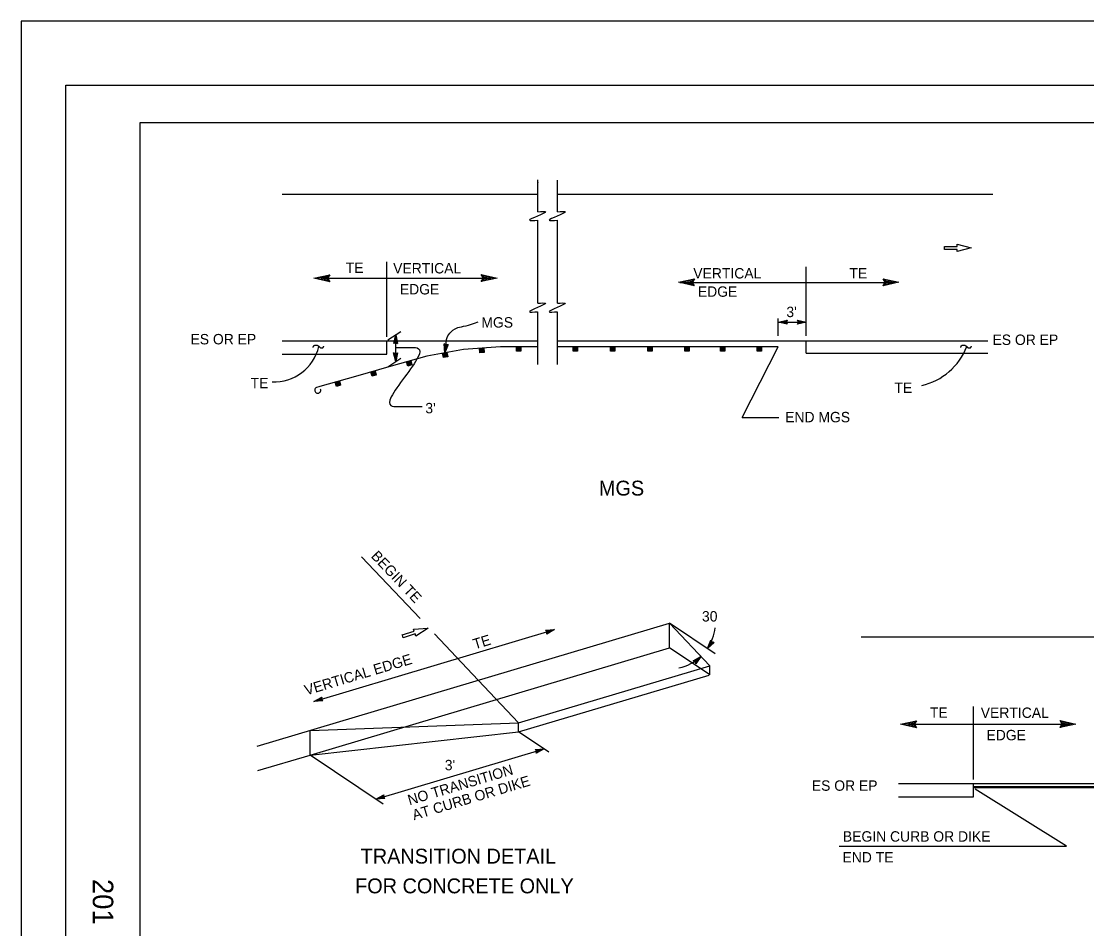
# Model space of a CAD drawing. Extents: x -894 to 866, y -472 to 714.
# Drawn here: x -894 to -177, y 103 to 714 of the extents above; entities that cross this region are included whole.
import ezdxf

# ---------------------------------------------------------------- set-up
doc = ezdxf.new("R2010")
doc.units = 0
for name, color, linetype in [('border_PLOTTING-ELEMENTS', 7, 'Continuous'), ('border_rw_22x34_Cut_Lines', 7, 'Continuous'), ('border_SHEET', 7, 'Continuous'), ('border_WITHIN-BORDER-anno', 7, 'Continuous'), ('pp_PRESENTATION', 7, 'Continuous'), ('rd_ES', 7, 'Continuous'), ('rd_HMA-DIKE', 7, 'Continuous'), ('rd_PAVEMENT', 7, 'Continuous'), ('rd_PAVEMENT-anno', 7, 'Continuous'), ('tcd_RAILING-MGS', 7, 'Continuous')]:
    doc.layers.add(name, color=color, linetype=linetype)

msp = doc.modelspace()

# ---------------------------------------------------------------- linework, layer by layer
at = {"layer": 'border_PLOTTING-ELEMENTS'}
for points in [[(-894.04, -472.45), (865.96, -472.45), (865.96, 713.55), (-894.04, 713.55)], [(-864.04, 670.55), (835.96, 670.55), (835.96, -429.45), (-864.04, -429.45)]]:
    msp.add_lwpolyline(points, close=True, dxfattribs=at)
at = {"layer": 'border_rw_22x34_Cut_Lines'}
msp.add_lwpolyline([(-864.04, 670.55), (835.96, 670.55), (835.96, -429.45), (-864.04, -429.45)], close=True, dxfattribs=at)
at = {"layer": 'border_SHEET'}
for p, q in [((-814.04, 645.55), (810.96, 645.55)), ((-814.04, -404.45), (-814.04, 645.55))]:
    msp.add_line(p, q, dxfattribs=at)
at = {"layer": 'pp_PRESENTATION'}
for p, q in [((-272.88, 561.17), (-272.88, 562.17)), ((-272.88, 562.17), (-264.44, 562.17)), ((-272.88, 560.17), (-272.88, 561.17)), ((-264.44, 560.17), (-272.88, 560.17)), ((-264.44, 562.17), (-264.44, 563.62)), ((-264.44, 563.62), (-254.88, 561.17)), ((-254.88, 561.17), (-264.44, 558.71)), ((-264.44, 558.71), (-264.44, 560.17)), ((-637.71, 300.92), (-629.66, 303.43)), ((-629.06, 301.52), (-637.12, 299.01)), ((-630.09, 304.82), (-620.23, 305.32)), ((-629.66, 303.43), (-630.09, 304.82)), ((-628.63, 300.13), (-629.06, 301.52)), ((-620.23, 305.32), (-628.63, 300.13)), ((-637.42, 299.96), (-637.71, 300.92)), ((-637.12, 299.01), (-637.42, 299.96))]:
    msp.add_line(p, q, dxfattribs=at)
at = {"layer": 'rd_ES'}
for p, q in [((-718.54, 597.32), (-546.61, 597.32)), ((-533.36, 597.32), (-240.47, 597.32)), ((-718.6, 498.76), (-546.61, 498.76)), ((-533.36, 498.76), (-243.7, 498.76)), ((-735.42, 226), (-457.88, 308.81)), ((-457.88, 292.22), (-457.88, 308.81)), ((-329.01, 299.53), (-131.81, 299.53)), ((-699.79, 220.04), (-457.88, 292.22)), ((-734.84, 209.58), (-699.79, 220.04)), ((-303.8, 200.97), (-131.81, 200.97))]:
    msp.add_line(p, q, dxfattribs=at)
at = {"layer": 'rd_HMA-DIKE'}
for p, q in [((-253.31, 198.92), (-131.81, 198.92)), ((-253.31, 198.25), (-131.81, 198.25))]:
    msp.add_line(p, q, dxfattribs=at)
at = {"layer": 'rd_PAVEMENT'}
for p, q in [((-546.61, 585.4), (-546.61, 606.98)), ((-546.61, 605.15), (-546.61, 604.82)), ((-533.36, 585.43), (-533.36, 606.82)), ((-546.61, 523.92), (-546.61, 579.71)), ((-533.36, 523.89), (-533.36, 579.75)), ((-546.61, 482.85), (-546.61, 518.24)), ((-533.36, 482.85), (-533.36, 518.27)), ((-648.05, 489.8), (-648.05, 498.76)), ((-365.94, 490.33), (-365.94, 498.76)), ((-718.6, 489.8), (-648.05, 489.8)), ((-365.94, 490.33), (-243.7, 490.33)), ((-430.73, 280.1), (-457.88, 308.81)), ((-430.73, 274.07), (-457.88, 292.22)), ((-559.44, 241.7), (-430.73, 280.1)), ((-430.73, 274.07), (-430.73, 280.1)), ((-559.44, 235.67), (-431.31, 273.89)), ((-699.79, 236.63), (-559.44, 241.7)), ((-699.79, 220.04), (-699.79, 236.63)), ((-559.44, 235.67), (-559.44, 241.7)), ((-699.79, 220.04), (-559.44, 235.67)), ((-253.31, 192.01), (-253.31, 200.97)), ((-303.8, 192.01), (-253.31, 192.01))]:
    msp.add_line(p, q, dxfattribs=at)
for points in [[(-546.63, 585.41), (-541.34, 585.41), (-552.18, 579.71), (-546.68, 579.71)], [(-533.37, 585.41), (-528.08, 585.41), (-538.92, 579.71), (-533.42, 579.71)], [(-546.62, 523.91), (-541.33, 523.91), (-552.16, 518.2), (-546.67, 518.2)], [(-533.39, 523.91), (-528.1, 523.91), (-538.94, 518.2), (-533.44, 518.2)]]:
    msp.add_spline(points, degree=3, dxfattribs=at)
at = {"layer": 'rd_PAVEMENT-anno'}
for p, q in [((-648.09, 501.36), (-648.09, 551.72)), ((-365.94, 502.04), (-365.94, 548.52)), ((-690.11, 540.73), (-577.93, 540.73)), ((-648.09, 504.47), (-648.09, 539.1)), ((-450.89, 537.98), (-306.12, 537.98)), ((-384.77, 502.04), (-384.77, 513.6)), ((-384.77, 511.21), (-365.94, 511.21)), ((-647.34, 499.24), (-638.66, 505.03)), ((-642.15, 484.73), (-642.15, 502.7)), ((-408.94, 447.12), (-384.77, 494.69)), ((-647.36, 481.26), (-638.64, 487.08)), ((-408.94, 447.12), (-384.47, 447.12)), ((-625.75, 311.82), (-665.16, 353.49)), ((-427.1, 288.23), (-457.88, 308.81)), ((-697.12, 256.15), (-535.28, 304.44)), ((-586.59, 270.4), (-616.01, 301.52)), ((-559.44, 241.7), (-586.59, 270.4)), ((-253.42, 203.57), (-253.42, 252.81)), ((-295.44, 240.85), (-188.53, 240.85)), ((-539.09, 222.06), (-559.44, 235.67)), ((-655.51, 190.43), (-542.31, 224.21)), ((-650.47, 187.06), (-699.79, 220.04)), ((-190.72, 158.78), (-252.36, 197.17)), ((-343.76, 158.78), (-190.74, 158.78))]:
    msp.add_line(p, q, dxfattribs=at)
for points in [[(-686.52, 538.35), (-697.14, 540.76), (-686.5, 543.08), (-686.88, 542.45), (-694.68, 540.76), (-686.9, 538.98), (-687.27, 539.61), (-692.25, 540.74), (-687.26, 541.82), (-687.64, 541.2), (-689.8, 540.73), (-687.64, 540.24), (-687.93, 540.73), (-686.5, 543.08), (-687.93, 540.73)], [(-584.57, 543.19), (-573.94, 540.77), (-584.58, 538.46), (-584.2, 539.09), (-576.41, 540.78), (-584.19, 542.56), (-583.82, 541.93), (-578.84, 540.8), (-583.82, 539.71), (-583.44, 540.34), (-581.29, 540.81), (-583.45, 541.3), (-583.16, 540.81), (-584.58, 538.46), (-583.16, 540.81)], [(-441.23, 535.59), (-451.85, 538.01), (-441.21, 540.32), (-441.59, 539.7), (-449.39, 538.01), (-441.61, 536.22), (-441.98, 536.85), (-446.96, 537.99), (-441.97, 539.07), (-442.35, 538.44), (-444.51, 537.97), (-442.35, 537.48), (-442.64, 537.97), (-441.21, 540.32), (-442.64, 537.97)], [(-314.18, 540.44), (-303.55, 538.02), (-314.19, 535.71), (-313.81, 536.33), (-306.02, 538.03), (-313.8, 539.81), (-313.43, 539.18), (-308.45, 538.05), (-313.43, 536.96), (-313.05, 537.59), (-310.9, 538.06), (-313.06, 538.55), (-312.77, 538.06), (-314.19, 535.71), (-312.77, 538.06)], [(-378.86, 509.89), (-384.77, 511.21), (-378.86, 512.52), (-379.07, 512.17), (-383.4, 511.21), (-379.07, 510.24), (-379.28, 510.59), (-382.05, 511.21), (-379.28, 511.82), (-379.49, 511.47), (-380.69, 511.21), (-379.49, 510.94), (-379.65, 511.21), (-378.86, 512.52), (-379.65, 511.21)], [(-371.85, 512.53), (-365.94, 511.21), (-371.85, 509.9), (-371.64, 510.25), (-367.31, 511.21), (-371.64, 512.18), (-371.43, 511.83), (-368.66, 511.21), (-371.43, 510.6), (-371.22, 510.95), (-370.02, 511.21), (-371.22, 511.48), (-371.06, 511.21), (-371.85, 509.9), (-371.06, 511.21)], [(-643.48, 496.82), (-642.15, 502.72), (-640.85, 496.81), (-641.2, 497.02), (-642.15, 501.35), (-643.13, 497.03), (-642.78, 497.24), (-642.15, 500), (-641.55, 497.24), (-641.9, 497.45), (-642.16, 498.64), (-642.43, 497.44), (-642.16, 497.6), (-640.85, 496.81), (-642.16, 497.6)], [(-606.9, 496.2), (-609.15, 490.59), (-609.49, 496.63), (-609.18, 496.36), (-608.93, 491.94), (-607.28, 496.05), (-607.66, 495.9), (-608.71, 493.27), (-608.87, 496.1), (-608.56, 495.84), (-608.49, 494.61), (-608.03, 495.75), (-608.33, 495.64), (-609.49, 496.63), (-608.33, 495.64)], [(-640.93, 490.65), (-642.15, 484.72), (-643.56, 490.6), (-643.21, 490.4), (-642.17, 486.09), (-641.28, 490.43), (-641.62, 490.22), (-642.19, 487.44), (-642.85, 490.2), (-642.5, 489.99), (-642.22, 488.8), (-641.97, 490), (-642.24, 489.84), (-643.56, 490.6), (-642.24, 489.84)], [(-541.32, 304.01), (-535.28, 304.44), (-540.57, 301.49), (-540.47, 301.89), (-536.59, 304.04), (-541.02, 303.74), (-540.72, 303.46), (-537.89, 303.66), (-540.37, 302.28), (-540.26, 302.68), (-539.19, 303.27), (-540.42, 303.19), (-540.19, 302.97), (-540.57, 301.49), (-540.19, 302.97)], [(-427.92, 295.88), (-432.3, 291.71), (-430.11, 297.34), (-429.93, 296.98), (-431.54, 292.85), (-428.33, 295.9), (-428.74, 295.92), (-430.79, 293.97), (-429.76, 296.61), (-429.59, 296.24), (-430.03, 295.1), (-429.14, 295.95), (-429.46, 295.96), (-430.11, 297.34), (-429.46, 295.96)], [(-441.93, 283.35), (-436.74, 286.45), (-440.13, 281.45), (-440.22, 281.84), (-437.73, 285.51), (-441.54, 283.24), (-441.15, 283.13), (-438.71, 284.59), (-440.3, 282.24), (-440.39, 282.64), (-439.7, 283.65), (-440.76, 283.02), (-440.46, 282.94), (-440.13, 281.45), (-440.46, 282.94)], [(-691.09, 256.58), (-697.12, 256.15), (-691.84, 259.1), (-691.94, 258.7), (-695.81, 256.55), (-691.39, 256.85), (-691.69, 257.13), (-694.52, 256.93), (-692.04, 258.31), (-692.14, 257.91), (-693.21, 257.32), (-691.99, 257.4), (-692.22, 257.62), (-691.84, 259.1), (-692.22, 257.62)], [(-291.85, 238.47), (-302.47, 240.89), (-291.83, 243.2), (-292.21, 242.57), (-300.01, 240.88), (-292.22, 239.1), (-292.6, 239.73), (-297.58, 240.86), (-292.59, 241.95), (-292.97, 241.32), (-295.13, 240.85), (-292.97, 240.36), (-293.26, 240.85), (-291.83, 243.2), (-293.26, 240.85)], [(-195.16, 243.32), (-184.54, 240.9), (-195.18, 238.58), (-194.8, 239.21), (-187.01, 240.9), (-194.79, 242.68), (-194.42, 242.06), (-189.44, 240.92), (-194.42, 239.84), (-194.04, 240.46), (-191.88, 240.93), (-194.04, 241.43), (-193.75, 240.94), (-195.18, 238.58), (-193.75, 240.94)], [(-548.34, 223.78), (-542.31, 224.21), (-547.59, 221.26), (-547.49, 221.66), (-543.62, 223.81), (-548.04, 223.51), (-547.74, 223.23), (-544.91, 223.43), (-547.39, 222.05), (-547.29, 222.45), (-546.22, 223.04), (-547.44, 222.96), (-547.21, 222.74), (-547.59, 221.26), (-547.21, 222.74)], [(-649.48, 190.86), (-655.51, 190.43), (-650.23, 193.38), (-650.33, 192.98), (-654.2, 190.83), (-649.78, 191.13), (-650.08, 191.41), (-652.91, 191.21), (-650.43, 192.59), (-650.53, 192.19), (-651.6, 191.6), (-650.38, 191.68), (-650.61, 191.9), (-650.23, 193.38), (-650.61, 191.9)]]:
    msp.add_lwpolyline(points, close=True, dxfattribs=at)
for centre, radius, start, end in [((-724.18, 502.21), 31.23, 267.85398, 346.41048), ((-298.11, 510.68), 43.26, 283.21276, 338.4042), ((-457.88, 308.81), 30.76, 326.23304, 354.26391), ((-457.88, 308.81), 30.76, 281.81594, 313.40144)]:
    msp.add_arc(centre, radius, start, end, dxfattribs=at)
for points, degree in [([(-609.15, 490.59), (-608.05, 494.9), (-608.46, 500.51), (-605.86, 503.51), (-601.82, 508.16), (-593.1, 508.75), (-586.72, 511.36)], 3), ([(-697.61, 494.21), (-697.49, 495.57), (-695.57, 495.94), (-694.21, 495.38), (-692.85, 494.02), (-691.74, 493.84), (-691.12, 494.08), (-690.75, 494.46), (-690.44, 495.14)], 2), ([(-261.9, 494.21), (-261.78, 495.57), (-259.86, 495.94), (-258.5, 495.38), (-257.15, 494.02), (-256.03, 493.84), (-255.41, 494.08), (-255.04, 494.46), (-254.73, 495.14)], 2), ([(-642.15, 494.22), (-639.03, 494.22), (-635.9, 494.22), (-632.77, 494.22), (-619.31, 494.22), (-652.94, 454.4), (-639.48, 454.4), (-634.39, 454.4), (-629.31, 454.4), (-624.23, 454.4)], 3)]:
    msp.add_open_spline(points, degree=degree, dxfattribs=at)
at = {"layer": 'tcd_RAILING-MGS'}
for p, q in [((-571.67, 494.71), (-596.6, 492.81)), ((-546.67, 494.7), (-571.67, 494.7)), ((-560.88, 491.75), (-560.88, 494.7)), ((-557.92, 494.7), (-557.92, 491.75)), ((-508.47, 494.69), (-533.47, 494.69)), ((-522.68, 491.74), (-522.68, 494.69)), ((-519.72, 494.69), (-519.72, 491.74)), ((-483.36, 494.69), (-508.36, 494.69)), ((-497.56, 491.74), (-497.56, 494.69)), ((-494.61, 494.69), (-494.61, 491.74)), ((-458.41, 494.69), (-483.41, 494.69)), ((-472.61, 491.74), (-472.61, 494.69)), ((-469.66, 494.69), (-469.66, 491.74)), ((-433.52, 494.69), (-458.52, 494.69)), ((-447.72, 491.74), (-447.72, 494.69)), ((-444.77, 494.69), (-444.77, 491.74)), ((-409.41, 494.69), (-434.41, 494.69)), ((-423.62, 491.74), (-423.62, 494.69)), ((-420.66, 494.69), (-420.66, 491.74)), ((-384.77, 494.69), (-409.77, 494.69)), ((-398.97, 491.74), (-398.97, 494.69)), ((-396.02, 494.69), (-396.02, 491.74)), ((-621.18, 488.42), (-645.23, 481.57)), ((-596.59, 492.83), (-621.2, 488.44)), ((-610.05, 487.43), (-610.57, 490.33)), ((-607.57, 490.37), (-610.48, 489.85)), ((-607.49, 489.88), (-610.39, 489.37)), ((-607.4, 489.4), (-610.31, 488.88)), ((-607.31, 488.91), (-610.22, 488.4)), ((-607.23, 488.43), (-610.14, 487.91)), ((-607.14, 487.95), (-610.05, 487.43)), ((-607.66, 490.85), (-607.14, 487.95)), ((-585.61, 490.69), (-585.83, 493.63)), ((-582.85, 493.36), (-585.79, 493.14)), ((-582.81, 492.87), (-585.76, 492.65)), ((-582.77, 492.38), (-585.72, 492.16)), ((-582.74, 491.89), (-585.68, 491.67)), ((-582.7, 491.4), (-585.64, 491.18)), ((-582.66, 490.91), (-585.61, 490.69)), ((-582.89, 493.86), (-582.66, 490.91)), ((-557.92, 494.21), (-560.88, 494.21)), ((-557.92, 493.72), (-560.88, 493.72)), ((-557.92, 493.22), (-560.88, 493.22)), ((-557.92, 492.73), (-560.88, 492.73)), ((-557.92, 492.24), (-560.88, 492.24)), ((-557.92, 491.75), (-560.88, 491.75)), ((-519.72, 494.2), (-522.68, 494.2)), ((-519.72, 493.71), (-522.68, 493.71)), ((-519.72, 493.22), (-522.68, 493.22)), ((-519.72, 492.73), (-522.68, 492.73)), ((-519.72, 492.23), (-522.68, 492.23)), ((-519.72, 491.74), (-522.68, 491.74)), ((-494.61, 494.2), (-497.56, 494.2)), ((-494.61, 493.71), (-497.56, 493.71)), ((-494.61, 493.22), (-497.56, 493.22)), ((-494.61, 492.73), (-497.56, 492.73)), ((-494.61, 492.23), (-497.56, 492.23)), ((-494.61, 491.74), (-497.56, 491.74)), ((-469.66, 494.2), (-472.61, 494.2)), ((-469.66, 493.71), (-472.61, 493.71)), ((-469.66, 493.22), (-472.61, 493.22)), ((-469.66, 492.73), (-472.61, 492.73)), ((-469.66, 492.23), (-472.61, 492.23)), ((-469.66, 491.74), (-472.61, 491.74)), ((-444.77, 494.2), (-447.72, 494.2)), ((-444.77, 493.71), (-447.72, 493.71)), ((-444.77, 493.22), (-447.72, 493.22)), ((-444.77, 492.73), (-447.72, 492.73)), ((-444.77, 492.23), (-447.72, 492.23)), ((-444.77, 491.74), (-447.72, 491.74)), ((-420.66, 494.2), (-423.62, 494.2)), ((-420.66, 493.71), (-423.62, 493.71)), ((-420.66, 493.22), (-423.62, 493.22)), ((-420.66, 492.73), (-423.62, 492.73)), ((-420.66, 492.23), (-423.62, 492.23)), ((-420.66, 491.74), (-423.62, 491.74)), ((-396.02, 494.2), (-398.97, 494.2)), ((-396.02, 493.71), (-398.97, 493.71)), ((-396.02, 493.22), (-398.97, 493.22)), ((-396.02, 492.73), (-398.97, 492.73)), ((-396.02, 492.23), (-398.97, 492.23)), ((-396.02, 491.74), (-398.97, 491.74)), ((-645.19, 481.57), (-669.23, 474.72)), ((-634.03, 481.69), (-634.84, 484.53)), ((-631.87, 484.87), (-634.71, 484.06)), ((-631.73, 484.39), (-634.57, 483.58)), ((-631.6, 483.92), (-634.44, 483.11)), ((-631.46, 483.45), (-634.3, 482.64)), ((-631.33, 482.97), (-634.17, 482.16)), ((-631.19, 482.5), (-634.03, 481.69)), ((-632, 485.34), (-631.19, 482.5)), ((-669.22, 474.75), (-693.26, 467.9)), ((-658.04, 474.84), (-658.85, 477.68)), ((-655.87, 478.01), (-658.71, 477.21)), ((-655.74, 477.54), (-658.58, 476.73)), ((-655.6, 477.07), (-658.44, 476.26)), ((-655.47, 476.59), (-658.31, 475.79)), ((-655.33, 476.12), (-658.17, 475.31)), ((-655.2, 475.65), (-658.04, 474.84)), ((-656.01, 478.49), (-655.2, 475.65)), ((-682.07, 468.01), (-682.88, 470.85)), ((-679.91, 471.19), (-682.75, 470.38)), ((-679.77, 470.72), (-682.61, 469.91)), ((-679.64, 470.24), (-682.48, 469.43)), ((-679.5, 469.77), (-682.34, 468.96)), ((-679.37, 469.3), (-682.21, 468.49)), ((-679.23, 468.82), (-682.07, 468.01)), ((-680.04, 471.66), (-679.23, 468.82))]:
    msp.add_line(p, q, dxfattribs=at)
msp.add_lwpolyline([(-692.31, 468.19), (-695.43, 467.23), (-695.88, 466.96), (-696.24, 466.57), (-696.48, 466.1), (-696.6, 465.59), (-696.58, 465.07), (-696.43, 464.56), (-696.15, 464.12), (-695.77, 463.76), (-695.3, 463.51), (-694.79, 463.39), (-694.26, 463.41), (-693.76, 463.56), (-693.31, 463.84), (-692.95, 464.23), (-692.71, 464.69), (-692.59, 465.21), (-692.61, 465.73), (-692.76, 466.24)], dxfattribs=at)

# ---------------------------------------------------------------- texts
at = {"layer": 'border_WITHIN-BORDER-anno'}
msp.add_text('201', height=13.779, rotation=270, dxfattribs=at).set_placement((-845.95, 136.76))
at = {"layer": 'rd_PAVEMENT-anno'}
for s, height, p in [('TE', 7, (-675.72, 544.3)), ('VERTICAL', 7, (-643.86, 543.98)), ('VERTICAL', 7, (-441.92, 540.59)), ('TE', 7, (-336.83, 540.59)), ('EDGE', 7, (-639.35, 529.87)), ('EDGE', 7, (-438.85, 528.29)), ("3'", 7, (-379.3, 514.59)), ('MGS', 7, (-584.5, 507.57)), ('ES OR EP', 7, (-780.2, 496.28)), ('ES OR EP', 7, (-240.6, 495.9)), ('TE', 7, (-739.77, 466.76)), ('TE', 7, (-306.55, 463.6)), ("3'", 7, (-622.2, 449.91)), ('END MGS', 7, (-380.11, 443.87)), ('MGS', 10, (-505.44, 394.6)), ('30', 7, (-436.07, 309.89)), ('TE', 7, (-282.71, 245.14)), ('VERTICAL', 7, (-248.5, 245.06)), ('EDGE', 7, (-244.68, 229.99)), ("3'", 7, (-609.12, 209.84)), ('ES OR EP', 7, (-362.18, 196.05)), ('BEGIN CURB OR DIKE', 7, (-341.28, 161.84)), ('TRANSITION DETAIL', 10, (-665.73, 147.09)), ('END TE', 7, (-341.55, 147.82)), ('FOR CONCRETE ONLY', 10, (-669.48, 127.09))]:
    msp.add_text(s, height=height, dxfattribs=at).set_placement(p)
for s, rotation, p in [('BEGIN TE', 313.40144, (-659.18, 353.48)), ('TE', 16.61261, (-588.98, 291.11)), ('VERTICAL EDGE', 16.61261, (-702.32, 260.15)), ('NO TRANSITION ', 16.61261, (-632.83, 186.26)), ('AT CURB OR DIKE', 16.61261, (-629.82, 176.2))]:
    msp.add_text(s, height=7, rotation=rotation, dxfattribs=at).set_placement(p)

doc.saveas('drawing.dxf')
